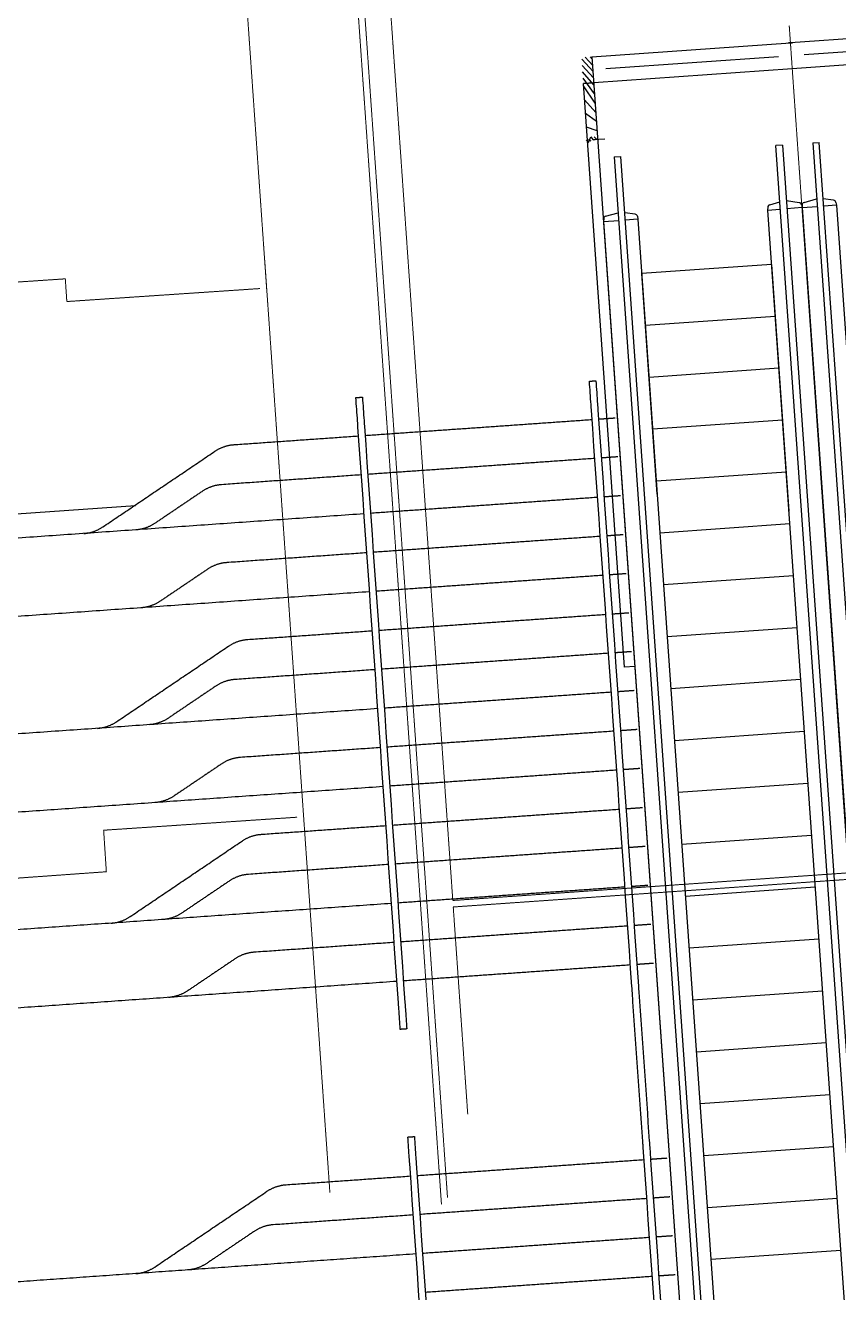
# Model space of a CAD drawing. Header units: millimetres. Extents: x 306 to 836129804, y -168137 to 818603917.
# Drawn here: x 834545356 to 834551610, y 818140931 to 818150676 of the extents above; entities that cross this region are included whole.
import ezdxf

# ---------------------------------------------------------------- set-up
doc = ezdxf.new("R2010")
doc.units = ezdxf.units.MM
doc.header["$LTSCALE"] = 3
doc.linetypes.add('ACAD_ISO03W100', pattern=[30, 12, -18])
doc.linetypes.add('DASHED2', pattern=[0.375, 0.25, -0.125])
doc.layers.add('3A35X-MAGP-P-LD-00-0$0$A-GLASS', color=251, linetype='Continuous')
doc.layers.add('3A35X-MAGP-P-LD-00-0$0$LWK-GA_HANDRAIL', color=251, linetype='Continuous')
for name, color, linetype, lineweight in [('A-FLOR', 251, 'Continuous', 13), ('A-FLOR-HRAL', 251, 'Continuous', 13), ('A-MASS', 251, 'Continuous', 13), ('ADS280__', 251, 'Continuous', 13), ('ADS280_BSteel', 251, 'Continuous', 13), ('Eva-New', 1, 'ACAD_ISO03W100', 18)]:
    doc.layers.add(name, color=color, linetype=linetype, lineweight=lineweight)

# ---------------------------------------------------------------- blocks, each defined once
blk = doc.blocks.new('A')
at = {"layer": 'A-FLOR', "linetype": 'DASHED2', "ltscale": 5}
for p, q in [((834551685.2751483, 818144159.2396728), (834551229.8367044, 818150674.4287941)), ((834548594.5646874, 818144635.1416856), (834548309.1589799, 818148719.821696))]:
    blk.add_line(p, q, dxfattribs=at)
at = {"layer": 'A-FLOR-HRAL', "linetype": 'DASHED2', "ltscale": 5}
for p, q in [((834546479.7565291, 818171305.171185), (834548555.5617746, 818141609.7887771)), ((834546529.6348132, 818171308.6578417), (834548601.953402, 818141663.1537179))]:
    blk.add_line(p, q, dxfattribs=at)
at = {"layer": 'ADS280__', "linetype": 'DASHED2', "ltscale": 5}
for p, q in [((834548309.1589799, 818148719.821696), (834546728.6331798, 818171329.7366915)), ((834548642.6999875, 818143946.551189), (834548594.5646874, 818144635.1416856)), ((834554726.5467825, 818144371.8370347), (834548642.6999875, 818143946.551189)), ((834548646.186684, 818143896.6729075), (834554731.3370055, 818144322.0498753)), ((834548757.4820348, 818142304.5581677), (834548646.186684, 818143896.6729075))]:
    blk.add_line(p, q, dxfattribs=at)
at = {"layer": 'ADS280_BSteel', "linetype": 'DASHED2', "ltscale": 5}
for p, q in [((834547058.1579086, 818150839.6764954), (834547211.1763258, 818148650.7002666)), ((834547697.5791248, 818141700.1461643), (834547196.4305639, 818148868.5016145))]:
    blk.add_line(p, q, dxfattribs=at)
for points in [[(834539695.6212394, 818148325.0654476), (834545662.8446859, 818148726.6210414), (834545674.5963875, 818148552.0160656), (834547160.9660238, 818148651.9498011)], [(834540013.0676622, 818143739.7638768), (834545978.4698321, 818144167.5249178), (834545957.5311235, 818144486.7339748), (834547445.1327364, 818144586.8562663)]]:
    blk.add_lwpolyline(points, dxfattribs=at)
blk = doc.blocks.new('escalator_new')
at = {"layer": '3A35X-MAGP-P-LD-00-0$0$A-GLASS', "ltscale": 0.5}
h = blk.add_hatch(dxfattribs=at)
h.set_pattern_fill('ANSI31', color=256, scale=500, angle=-90.00000000000001)
h.set_pattern_definition([(315, (102989.4328432104, 47003.94558708592), (44.19417382415923, 44.19417382415921), [])])
h.paths.add_polyline_path([(106819.9912358712, 41503.54516736494), (106819.9912358712, 41703.54516736494), (106899.9912353814, 41703.54516736494), (106899.9912358712, 41503.54516736494)])
h.paths.add_polyline_path([(106838.9311340409, 41068.65066975311), (106819.9912369364, 41068.65066975311), (106819.9912358712, 41503.54516736494), (106899.9912358712, 41503.54516736494), (106899.9912369364, 41068.65066975311), (106890.1955532138, 41068.65066975311), (106874.9602861569, 41090.67523148034), (106855.4785824307, 41048.30523134659)])
for p, q in [((106899.9912353814, 41703.54517485946), (106899.9912009293, 27636.82534779313)), ((106899.9912353814, 41703.54517485946), (108429.9912353814, 41703.54516736494)), ((108444.9912345242, 41703.54517114894), (108414.9912345242, 41703.54517114894)), ((108414.9912362386, 41703.54517122242), (108444.9912362386, 41703.54517107547)), ((109959.9912353814, 41703.54516736494), (108429.9912353814, 41703.54516736494)), ((108329.9912353814, 41603.54516736494), (106999.9912353814, 41603.54516736494)), ((109859.9912353814, 41603.54516736494), (108529.9912353814, 41603.54516736494)), ((106819.9912451782, 37003.54516736494), (106819.9912341568, 41503.54516736494)), ((106899.9912353814, 41503.54516736494), (106819.9912341568, 41503.54516736494)), ((106819.9912358712, 41503.54516736494), (106899.9912353814, 41503.54516736494)), ((108429.9912353814, 41503.54516736494), (106899.9912353814, 41503.54516736494)), ((109959.9912353814, 41503.54516736494), (108429.9912353814, 41503.54516736494)), ((106810.9595809388, 41068.65066975311), (106827.5070293287, 41048.30523134658)), ((106827.5070293287, 41048.30523134658), (106846.9887330548, 41090.67523148034)), ((106846.9887330548, 41090.67523148034), (106862.2240001117, 41068.65066975311)), ((106862.2240001117, 41068.65066975311), (106954.5060091977, 41068.65066975311)), ((107016.4912315607, 40923.54517428881), (107016.4911727472, 28916.82534722247)), ((107016.4912315607, 40923.54517428881), (107067.4912315607, 40923.54517403899)), ((107067.4911727472, 28916.82534697265), (107067.4912315607, 40923.54517403899)), ((108262.4912353814, 28916.82534404586), (108262.4912353814, 40923.54517111221)), ((108313.4912353814, 40923.54517111221), (108262.4912353814, 40923.54517111221)), ((108313.4912353814, 40923.54517111221), (108313.4912353814, 28916.82534404587)), ((108546.4912315607, 40923.54517054155), (108546.4911727472, 28916.82534347521)), ((108546.4912315607, 40923.54517054155), (108597.4912315607, 40923.54517029173)), ((108597.4911727472, 28916.82534322539), (108597.4912315607, 40923.54517029173)), ((106902.5406293596, 40455.59159399066), (106899.9912291605, 40433.54517485946)), ((106902.5406285024, 40455.59159399066), (106899.9912283032, 40433.54517485946)), ((106918.3443234541, 40472.87690847318), (107016.4912418662, 40493.24485926819)), ((107146.6381352522, 40472.87690735491), (107067.4912195974, 40489.30188115025)), ((107162.4418291773, 40455.59159271756), (107164.9912291605, 40433.5451735614)), ((108167.5406354726, 40455.59159025588), (108164.9912353814, 40433.54517111221)), ((108183.3443294824, 40472.87690481582), (108262.4912452176, 40489.30187822346)), ((108411.6381412805, 40472.87690481582), (108313.4912229682, 40493.24485609159)), ((108427.4418352902, 40455.59159025588), (108429.9912353814, 40433.54517111221)), ((108432.5406293596, 40455.5915902434), (108429.9912291605, 40433.54517111221)), ((108448.3443234541, 40472.87690472592), (108546.4912418661, 40493.24485552093)), ((108676.6381352522, 40472.87690360765), (108597.4912195974, 40489.30187740299)), ((108692.4418291773, 40455.5915889703), (108694.9912291605, 40433.54516981414)), ((106899.9912291605, 40433.54517485946), (106899.9911751474, 29406.82534779313)), ((106899.9912291605, 40433.54517485946), (107016.4912291605, 40433.54517428881)), ((107164.9912291605, 40433.5451735614), (107067.4912291605, 40433.54517403899)), ((107164.9912291605, 40433.5451735614), (107164.9911751474, 29406.82534649506)), ((108164.9912353814, 40433.54517111221), (108164.9912353814, 29406.82534404586)), ((108164.9912353814, 40433.54517111221), (108262.4912353814, 40433.54517111221)), ((108429.9912353814, 40433.54517111221), (108313.4912353814, 40433.54517111221)), ((108429.9912291605, 40433.54517111221), (108429.9911751474, 29406.82534404587)), ((108429.9912291605, 40433.54517111221), (108546.4912291605, 40433.54517054155)), ((108429.9912353814, 40433.54517111221), (108429.9912353814, 29406.82534404586)), ((108694.9912291605, 40433.54516981414), (108597.4912291605, 40433.54517029173)), ((108694.9912291605, 40433.54516981414), (108694.9911751474, 29406.82534274779)), ((107164.9912353814, 38313.54516736494), (107164.9912353814, 40013.54516736494)), ((108164.9912353814, 40013.54516736494), (107164.9912353814, 40013.54516736494)), ((108164.9912353814, 40013.54516736494), (108164.9912353814, 38113.54516736494)), ((108164.9912353814, 39613.54516736494), (107164.9912353814, 39613.54516736494)), ((108164.9912353814, 39213.54516736494), (107164.9912353814, 39213.54516736494)), ((108164.9912353814, 38813.54516736494), (107164.9912353814, 38813.54516736494)), ((108164.9912353814, 38413.54516736494), (107164.9912353814, 38413.54516736494)), ((108164.9912353814, 38013.54516736494), (107164.9912353814, 38013.54516736494)), ((108164.9912173064, 37613.54516736494), (107164.9912173064, 37613.54516736494)), ((108164.991215347, 37213.54516736494), (107164.991215347, 37213.54516736494)), ((106899.9912238702, 37003.54516736494), (106819.9912451782, 37003.54516736494)), ((108164.991215347, 36813.54516736494), (107164.991215347, 36813.54516736494)), ((108164.991215347, 36413.54516736494), (107164.991215347, 36413.54516736494)), ((108164.991215347, 36013.54516736494), (107164.991215347, 36013.54516736494)), ((108164.991215347, 35613.54516736494), (107164.991215347, 35613.54516736494)), ((108164.991197272, 35213.54516736494), (107164.991197272, 35213.54516736494)), ((108164.9912353814, 34813.54516736494), (107164.9912353814, 34813.54516736494)), ((108164.9912353814, 34413.54516736494), (107164.9912353814, 34413.54516736494)), ((108164.9912353814, 34013.54516736494), (107164.9912353814, 34013.54516736494)), ((108164.9912353814, 33613.54516736494), (107164.9912353814, 33613.54516736494)), ((108164.9912353814, 33213.54516736494), (107164.9912353814, 33213.54516736494)), ((108164.9912173064, 32813.54516736494), (107164.9912173064, 32813.54516736494)), ((108164.9912490969, 32413.54516736494), (107164.9912490969, 32413.54516736494))]:
    blk.add_line(p, q, dxfattribs=at)
for centre, radius, start, end in [((106922.4082347961, 40453.29424968558), 19.99989700317383, 101.7239461188157, 173.404022061698), ((106922.4082339389, 40453.29424968557), 19.99989700317383, 101.7239461188157, 173.404022061698), ((107142.5742237183, 40453.29424860712), 19.9999885559082, 6.595967359151398, 78.27604330180125), ((108187.4082409204, 40453.29424604812), 19.9999885559082, 101.723956417194, 173.4040323603609), ((108407.5742298425, 40453.29424604812), 19.99989700317383, 6.595977657826809, 78.27605360103172), ((108452.4082347961, 40453.29424593831), 19.99989700317383, 101.7239461188157, 173.404022061698), ((108672.5742237183, 40453.29424485986), 19.9999885559082, 6.595967359151398, 78.27604330180125)]:
    blk.add_arc(centre, radius, start, end, dxfattribs=at)
blk = doc.blocks.new('QA')
at = {"layer": '3A35X-MAGP-P-LD-00-0$0$A-GLASS', "ltscale": 0.5}
blk.add_line((7909.334854006767, -2895.686074376106, -1.388509441035968e-06), (5894.16520345211, -2896.386708378792, -1.667487732268103e-06), dxfattribs=at)
for points, knots in [([(9658.375344514847, -2185.108752369881), (9658.375344395638, -2185.108752369881), (9683.375344514847, -2185.108752369881), (9708.375344514847, -2185.108752131462), (9708.375344514847, -2185.108752250671)], [-117.8097245096172, -117.8097245096172, -117.8097245096172, -78.53981633974483, -78.53981633974483, -39.26990816987242, -39.26990816987242, -39.26990816987242]), ([(11458.37534451485, -2185.108752369881), (11458.37534451485, -2185.108752250671), (11483.37534475327, -2185.108752369881), (11508.37534463406, -2185.108752250671), (11508.37534451485, -2185.108752250671)], [-117.8097245096172, -117.8097245096172, -117.8097245096172, -78.53981633974483, -78.53981633974483, -39.26990816987242, -39.26990816987242, -39.26990816987242]), ([(9708.375344514847, -7055.108751893044), (9708.375344276428, -7055.108751893044), (9683.375344514847, -7055.108751773834), (9658.375344514847, -7055.108751773834), (9658.375344514847, -7055.108751773834)], [39.26990816987242, 39.26990816987242, 39.26990816987242, 78.53981633974483, 78.53981633974483, 117.8097245096172, 117.8097245096172, 117.8097245096172]), ([(9658.375344514847, -7884.763255000114), (9658.375344276428, -7884.763254761697), (9683.375344514847, -7884.763254880905), (9708.375344276428, -7884.763255119324), (9708.375344276428, -7884.763255119324)], [-157.0796326794897, -157.0796326794897, -157.0796326794897, -117.8097245096172, -117.8097245096172, -78.53981633974483, -78.53981633974483, -78.53981633974483])]:
    blk.add_rational_spline(points, [1, 0.7071067811865476, 1, 0.7071067811865476, 1], degree=2, knots=knots, dxfattribs=at)
for points, degree in [([(9658.375344514847, -2365.882331609726), (9658.375344514847, -2305.624471902847), (9658.375344514847, -2245.366612315178), (9658.375344514847, -2185.108752369881)], 3), ([(9708.375344514847, -2185.108752250671), (9708.375344276428, -2245.366612195969), (9708.375344276428, -2305.624472022057), (9708.375344514847, -2365.882331609726)], 3), ([(11458.37534451485, -2365.882331609726), (11458.37534427643, -2305.624471902847), (11458.37534427643, -2245.366612315178), (11458.37534451485, -2185.108752369881)], 3), ([(11508.37534451485, -2185.108752250671), (11508.37534451485, -2245.366612076759), (11508.37534439564, -2305.624472141266), (11508.37534451485, -2365.882331609726)], 3), ([(9658.375344514847, -6851.267236709595), (9658.375344514847, -5371.423680305481), (9658.375344276428, -3891.580124020576), (9658.375344514847, -2411.736567854881)], 3), ([(9708.375344276428, -2411.7365680933), (9708.375344514847, -3891.580124139786), (9708.375344514847, -5371.423680186272), (9708.375344276428, -6851.267236232758)], 3), ([(11458.37534427643, -6851.267236471176), (11458.37534427643, -5371.423680305481), (11458.37534451485, -3891.580124020576), (11458.37534451485, -2411.736567854881)], 3), ([(11508.37534427643, -2411.7365680933), (11508.37534427643, -3891.580124139786), (11508.37534427643, -5371.423680305481), (11508.37534451485, -6851.267236471176)], 3), ([(7647.136659502983, -3040.77041053772), (8097.735077738762, -2780.617292523384), (8548.333495736122, -2520.46417427063)], 2), ([(8698.333495855331, -2480.271795392036), (9178.35442018509, -2480.271795868874), (9658.375344514847, -2480.271795630455)], 2), ([(9708.37540256977, -2480.271795511246), (10583.3753734827, -2480.271795630455), (11458.37534463406, -2480.271795630455)], 2), ([(11508.3755466938, -2480.271795749664), (11572.17544567585, -2480.271795630455), (11635.97534453869, -2480.271795630455)], 2), ([(8430.619835615158, -2820.809671163559), (8240.128247857094, -2930.79004073143), (8049.636659502983, -3040.770410299301)], 2), ([(9658.375586867332, -2780.617292523384), (9119.49771142006, -2780.617292523384), (8580.619835615158, -2780.617292404175)], 2), ([(11458.37573099136, -2780.617292404175), (10583.37556755543, -2780.617292284966), (9708.375404000282, -2780.617292284966)], 2), ([(11635.97586643696, -2780.617292523384), (11572.17570722103, -2780.617292523384), (11508.3755480051, -2780.617292642593)], 2), ([(9658.375588297844, -3080.962789416313), (7783.484088540077, -3080.962789416313), (5908.59258878231, -3080.962789416313)], 2), ([(11458.37534427643, -3080.962789416313), (10583.37537491322, -3080.962789416313), (9708.375405311584, -3080.962789416313)], 2), ([(11635.9753446579, -3080.962789416313), (11572.17553210258, -3080.962789416313), (11508.37571954727, -3080.962789416313)], 2), ([(9658.375589609146, -3381.308286309242), (9118.197712421417, -3381.308286070824), (8578.019835352898, -3381.308286190033)], 2), ([(11458.37586593628, -3381.308286309242), (10583.37563621998, -3381.308286309242), (9708.375406384468, -3381.308286070824)], 2), ([(11635.87534463406, -3381.308286309242), (11572.12551367283, -3381.308286309242), (11508.37568283081, -3381.308286309242)], 2), ([(8428.019835114479, -3421.500664949417), (8237.528247237206, -3531.481034517288), (8047.036659240723, -3641.461404085159)], 2), ([(9658.375344276428, -3681.653783202171), (7809.60268676281, -3681.653783202171), (5960.830028772354, -3681.653783202171)], 2), ([(11458.37534451485, -3681.65378344059), (10583.37560486794, -3681.653782963753), (9708.375865101814, -3681.653783202171)], 2), ([(11635.87534463406, -3681.653783321381), (11572.12544822693, -3681.653783202171), (11508.37555170059, -3681.653783202171)], 2), ([(8698.23349571228, -3981.9992800951), (9178.304491877556, -3981.999279975891), (9658.37548840046, -3981.99928021431)], 2), ([(9708.375866413116, -3981.999279975891), (10583.37560558319, -3981.999279856682), (11458.37534427643, -3981.9992800951)], 2), ([(11508.37555301189, -3981.9992800951), (11572.12544870377, -3981.9992800951), (11635.87534439564, -3981.9992800951)], 2), ([(7647.036659240723, -4542.497894883156), (8097.635077595711, -4282.344776988029), (8548.23349571228, -4022.191658973694)], 2), ([(9658.375593066216, -4282.344776988029), (9118.197714328766, -4282.34477686882), (8578.019835352898, -4282.34477686882)], 2), ([(11458.37534451485, -4282.34477686882), (10583.37537741661, -4282.344776988029), (9708.375410318375, -4282.344776749611)], 2), ([(11635.87534463406, -4282.344776988029), (11572.12551558018, -4282.344776988029), (11508.37568628788, -4282.344776988029)], 2), ([(8428.019835114479, -4322.537155747414), (8237.528247237206, -4432.517525196075), (8047.036659240723, -4542.497894763947)], 2), ([(9658.375490784645, -4582.690273761749), (7848.780839681625, -4582.690274000168), (6039.186188101768, -4582.690273880959)], 2), ([(11458.37573850155, -4582.690273880959), (10583.3755415678, -4582.690273761749), (9708.375344514847, -4582.69027364254)], 2), ([(11635.87534463406, -4582.690274000168), (11572.12545001507, -4582.690273880959), (11508.37555515766, -4582.690273880959)], 2), ([(8428.019835352898, -4923.228149414062), (8237.528247356415, -5033.208519101143), (8047.036659479141, -5143.188888788223)], 2), ([(9658.375344514847, -4883.035770773888), (9118.197589755058, -4883.035770773888), (8578.019835352898, -4883.035770654678)], 2), ([(11458.37573981285, -4883.035770654678), (10583.37580502033, -4883.035770773888), (9708.375870108604, -4883.035770654678)], 2), ([(11635.87534439564, -4883.035770773888), (11572.12545061111, -4883.035770773888), (11508.37555670738, -4883.03577041626)], 2), ([(9658.375344276428, -5183.381267786026), (7874.899486303329, -5183.381267547607), (6091.423628091812, -5183.381267547607)], 2), ([(11458.37534427643, -5183.381267547607), (10583.37560796738, -5183.381267547607), (9708.375871777534, -5183.381267666817)], 2), ([(11635.87534439564, -5183.381267666817), (11572.12545132637, -5183.381267309189), (11508.37555778027, -5183.381267547607)], 2), ([(7647.036659240723, -6044.225379347801), (8097.635077595711, -5784.072261333466), (8548.233495593071, -5523.91914331913)], 2), ([(8698.23349583149, -5483.726764440536), (9178.304495215416, -5483.726764440536), (9658.375494718552, -5483.726764440536)], 2), ([(9708.375872850418, -5483.726764440536), (10583.37560868263, -5483.726764321327), (11458.37534451485, -5483.726764321327)], 2), ([(11508.37555921078, -5483.726764321327), (11572.125451684, -5483.726764202118), (11635.87534451485, -5483.726764321327)], 2), ([(8428.019835352898, -5824.26463997364), (8237.528247356415, -5934.245009541512), (8047.036659479141, -6044.225379228592)], 2), ([(9658.375495910645, -5784.072261452675), (9118.197665810585, -5784.072261333466), (8578.019835352898, -5784.072261333466)], 2), ([(11458.37574350834, -5784.072261333466), (10583.37554383278, -5784.072261333466), (9708.375344514847, -5784.072261333466)], 2), ([(11635.87534463406, -5784.072261095047), (11572.12534451485, -5784.072261333466), (11508.37534439564, -5784.072261333466)], 2), ([(9658.375497221947, -6084.417758226395), (7914.077642321587, -6084.417758345604), (6169.779787659645, -6084.417758226395)], 2), ([(11458.37574458122, -6084.417758226395), (10583.37554454803, -6084.417758226395), (9708.375344276428, -6084.417757987976)], 2), ([(11635.87534439564, -6084.417758226395), (11572.12545311451, -6084.417757987976), (11508.37556171417, -6084.417758226395)], 2), ([(8428.019835114479, -6424.955633997917), (8237.528247237206, -6534.936003565788), (8047.036659479141, -6644.916373133659)], 2), ([(9658.375601887703, -6384.763255119324), (9118.197718501091, -6384.763255119324), (8578.019835472107, -6384.763255000114)], 2), ([(11458.37574589252, -6384.763255119324), (10583.3755825758, -6384.763255119324), (9708.375418782234, -6384.763255119324)], 2), ([(11635.87534451485, -6384.763254880905), (11572.12545359135, -6384.763254880905), (11508.37556290627, -6384.763254880905)], 2), ([(9658.375344514847, -6685.108751893044), (7940.19628572464, -6685.108752012253), (6222.01722741127, -6685.108752012253)], 2), ([(11458.37534451485, -6685.108751893044), (10583.3753824234, -6685.108752012253), (9708.375420093536, -6685.108751893044)], 2), ([(11635.87534463406, -6685.108751773834), (11572.12534451485, -6685.108752012253), (11508.37534439564, -6685.108752012253)], 2), ([(9658.375344514847, -7055.108751773834), (9658.375344514847, -7002.446325182915), (9658.375344514847, -6949.783899068832), (9658.375344514847, -6897.121472477913)], 3), ([(9708.375344514847, -6897.121472716331), (9708.375344514847, -6949.783899307251), (9708.375344514847, -7002.446325302124), (9708.375344514847, -7055.108751893044)], 3), ([(11458.37534427643, -8046.742144823074), (11458.37534451485, -7663.534056067467), (11458.37534463406, -7280.326575160027), (11458.37534451485, -6897.121472477913)], 3), ([(11508.37534451485, -6897.121472716331), (11508.37534427643, -7280.326575160027), (11508.37534451485, -7663.534056067467), (11508.37534427643, -8046.742144942284)], 3), ([(9658.375344514847, -8046.742144703865), (9658.375344514847, -7992.749181628227), (9658.375344514847, -7938.75621843338), (9658.375344514847, -7884.763255000114)], 3), ([(9708.375344276428, -7884.763255119324), (9708.375344395638, -7938.756218552589), (9708.375344514847, -7992.749181628227), (9708.375344276428, -8046.742144942284)], 3), ([(8698.233495593071, -8185.108752012253), (9178.30447936058, -8185.108752131462), (9658.375462770462, -8185.108751773834)], 2), ([(9658.375344395638, -12557.20651364326), (9658.375344514847, -11068.93912315369), (9658.375344514847, -9580.671733021736), (9658.375344514847, -8092.404342770576)], 3), ([(9708.375344514847, -8092.404342889786), (9708.375344395638, -9580.671733140945), (9708.375344395638, -11068.9391232729), (9708.375344514847, -12557.20651340485)], 3), ([(9708.375840902328, -8185.108752012253), (10583.37572383881, -8185.108751893044), (11458.37560653687, -8185.108751893044)], 2), ([(11458.37534427643, -12557.20651352406), (11458.37534427643, -11068.93912315369), (11458.37534451485, -9580.671733021736), (11458.37534451485, -8092.404342889786)], 3), ([(11508.37534451485, -8092.404342889786), (11508.37534427643, -9580.671733140945), (11508.37534427643, -11068.9391232729), (11508.37534427643, -12557.20651340485)], 3), ([(11508.37542390823, -8185.108752131462), (11572.12538409233, -8185.108752012253), (11635.87534451485, -8185.108752012253)], 2), ([(7647.036659479141, -8745.607366919518), (8097.635077595711, -8485.454249024391), (8548.233495593071, -8225.301130771637)], 2), ([(8428.019835352898, -8525.646627783775), (8237.528247356415, -8635.626997351646), (8047.036659479141, -8745.607366919518)], 2), ([(9658.375344514847, -8485.454248905182), (9118.197589993477, -8485.454248666763), (8578.019835352898, -8485.454248905182)], 2), ([(11458.37534451485, -8485.454248905182), (10583.37539792061, -8485.454248666763), (9708.375451087952, -8485.454248905182)], 2), ([(11635.87534463406, -8485.454248905182), (11572.12545084953, -8485.454248905182), (11508.37555706501, -8485.454248785973)], 2), ([(9658.375465393066, -8785.799745559692), (8031.536752939224, -8785.799745678902), (6404.698040604591, -8785.799745798111)], 2), ([(11458.37560915947, -8785.799745798111), (10583.37547659874, -8785.79974591732), (9708.375344276428, -8785.799745798111)], 2), ([(11635.87534439564, -8785.799745559692), (11572.12538516521, -8785.799745678902), (11508.37542593479, -8785.799745798111)], 2), ([(11458.37574279308, -9086.14524281025), (10583.37559831142, -9086.14524269104), (9708.375453710556, -9086.14524269104)], 2), ([(11635.87534451485, -9086.14524257183), (11572.12534439564, -9086.14524269104), (11508.37534427643, -9086.14524269104)], 2)]:
    blk.add_open_spline(points, degree=degree, dxfattribs=at)
for points, knots in [([(9658.375344514847, -2411.736567854881), (9658.375344395638, -2408.221399307251), (9658.375344276428, -2404.598519921303), (9658.375344514847, -2400.893384218216), (9658.375344276428, -2397.161788105965), (9658.375344514847, -2393.346756577492), (9658.375344276428, -2389.475484132767), (9658.375344514847, -2385.604211568832), (9658.375344514847, -2381.676697850227), (9658.375344514847, -2377.720977306366), (9658.375344276428, -2373.793306589127), (9658.375344514847, -2369.837827086449), (9658.375344514847, -2365.882331609726)], [0, 0, 0, 0, 11.87348216306699, 11.87348216306699, 11.87348216306699, 23.83179573626441, 23.83179573626441, 23.83179573626441, 35.79013299358157, 35.79013299358157, 35.79013299358157, 47.66357382722943, 47.66357382722943, 47.66357382722943, 47.66357382722943]), ([(9708.375344514847, -2365.882331609726), (9708.375344514847, -2369.837827205658), (9708.375344514847, -2373.793306589127), (9708.375344514847, -2377.720977306366), (9708.375344395638, -2381.676698088646), (9708.375344634056, -2385.604211568832), (9708.375344395638, -2389.475484132767), (9708.375344395638, -2393.346756577492), (9708.375344276428, -2397.161788105965), (9708.375344276428, -2400.893384337425), (9708.375344514847, -2404.598519921303), (9708.375344276428, -2408.221399188042), (9708.375344276428, -2411.7365680933)], [0, 0, 0, 0, 11.87344083370253, 11.87344083370253, 11.87344083370253, 23.8317780912686, 23.8317780912686, 23.8317780912686, 35.79009166424407, 35.79009166424407, 35.79009166424407, 47.66357382730587, 47.66357382730587, 47.66357382730587, 47.66357382730587]), ([(11458.37534451485, -2411.736567854881), (11458.37534427643, -2408.221399307251), (11458.37534451485, -2404.598519921303), (11458.37534439564, -2400.893384218216), (11458.37534439564, -2397.161788105965), (11458.37534427643, -2393.346756339073), (11458.37534439564, -2389.475484132767), (11458.37534463406, -2385.604211568832), (11458.37534475327, -2381.676697969437), (11458.37534427643, -2377.720977306366), (11458.37534451485, -2373.793306589127), (11458.37534451485, -2369.837827444077), (11458.37534451485, -2365.882331609726)], [0, 0, 0, 0, 11.87348216292449, 11.87348216292449, 11.87348216292449, 23.83179573618123, 23.83179573618123, 23.83179573618123, 35.79013299365983, 35.79013299365983, 35.79013299365983, 47.66357382741759, 47.66357382741759, 47.66357382741759, 47.66357382741759]), ([(11508.37534451485, -2365.882331609726), (11508.37534439564, -2369.837827205658), (11508.37534439564, -2373.793306589127), (11508.37534439564, -2377.720977425575), (11508.37534427643, -2381.676698088646), (11508.37534451485, -2385.604211568832), (11508.37534451485, -2389.475484132767), (11508.37534427643, -2393.346756577492), (11508.37534451485, -2397.161788225174), (11508.37534439564, -2400.893384337425), (11508.37534451485, -2404.598519921303), (11508.37534439564, -2408.22139942646), (11508.37534427643, -2411.7365680933)], [0, 0, 0, 0, 11.87344083368709, 11.87344083368709, 11.87344083368709, 23.83177809099121, 23.83177809099121, 23.83177809099121, 35.79009166388805, 35.79009166388805, 35.79009166388805, 47.66357382712024, 47.66357382712024, 47.66357382712024, 47.66357382712024]), ([(9658.375344514847, -6897.121472477913), (9658.375344276428, -6893.165905475616), (9658.375344276428, -6889.210443615913), (9658.375344634056, -6885.282786607742), (9658.375344276428, -6881.327079534531), (9658.375344514847, -6877.399575591087), (9658.375344514847, -6873.528303384781), (9658.375344514847, -6869.657030701637), (9658.375344514847, -6865.84198987484), (9658.375344276428, -6862.110381126404), (9658.375344514847, -6858.405233740807), (9658.375344514847, -6854.782339692116), (9658.375344514847, -6851.267236709595)], [0, 0, 0, 0, 11.87348167171385, 11.87348167171385, 11.87348167171385, 23.831795524919, 23.831795524919, 23.831795524919, 35.79013299420846, 35.79013299420846, 35.79013299420846, 47.66357382793855, 47.66357382793855, 47.66357382793855, 47.66357382793855]), ([(9708.375344276428, -6851.267236232758), (9708.375344276428, -6854.782339692116), (9708.375344514847, -6858.405233502388), (9708.375344395638, -6862.110381245613), (9708.375344395638, -6865.841989994049), (9708.375344276428, -6869.657030820847), (9708.375344514847, -6873.528303265572), (9708.375344514847, -6877.399575710297), (9708.375344276428, -6881.327079534531), (9708.375344276428, -6885.282786607742), (9708.375344276428, -6889.210443735123), (9708.375344395638, -6893.165905475616), (9708.375344514847, -6897.121472716331)], [0, 0, 0, 0, 11.87344083339816, 11.87344083339816, 11.87344083339816, 23.83177830268328, 23.83177830268328, 23.83177830268328, 35.79009215597529, 35.79009215597529, 35.79009215597529, 47.6635738278848, 47.6635738278848, 47.6635738278848, 47.6635738278848]), ([(11458.37534451485, -6897.121472477913), (11458.37534439564, -6893.165905475616), (11458.37534427643, -6889.210443615913), (11458.37534427643, -6885.282786607742), (11458.37534439564, -6881.327079534531), (11458.37534427643, -6877.399575710297), (11458.37534451485, -6873.528303384781), (11458.37534427643, -6869.657030701637), (11458.37534451485, -6865.84198987484), (11458.37534451485, -6862.110381364822), (11458.37534451485, -6858.405233740807), (11458.37534427643, -6854.782339692116), (11458.37534427643, -6851.267236471176)], [0, 0, 0, 0, 11.87348167190188, 11.87348167190188, 11.87348167190188, 23.83179552510124, 23.83179552510124, 23.83179552510124, 35.79013299440599, 35.79013299440599, 35.79013299440599, 47.66357382796452, 47.66357382796452, 47.66357382796452, 47.66357382796452]), ([(11508.37534451485, -6851.267236471176), (11508.37534451485, -6854.782339692116), (11508.37534463406, -6858.405233502388), (11508.37534451485, -6862.110381245613), (11508.37534427643, -6865.841989994049), (11508.37534451485, -6869.657030820847), (11508.37534439564, -6873.52830350399), (11508.37534451485, -6877.399575710297), (11508.37534451485, -6881.327079534531), (11508.37534427643, -6885.282786607742), (11508.37534451485, -6889.210443496704), (11508.37534451485, -6893.165905475616), (11508.37534451485, -6897.121472716331)], [0, 0, 0, 0, 11.8734408335816, 11.8734408335816, 11.8734408335816, 23.83177830283542, 23.83177830283542, 23.83177830283542, 35.79009215613812, 35.79009215613812, 35.79009215613812, 47.66357382786165, 47.66357382786165, 47.66357382786165, 47.66357382786165]), ([(9658.375344514847, -8092.404342770576), (9658.375344276428, -8088.901098847389), (9658.375344514847, -8085.291594862938), (9658.375344395638, -8081.600918531418), (9658.375344276428, -8077.884125113487), (9658.375344514847, -8074.085005879402), (9658.375344514847, -8070.230381250381), (9658.375344514847, -8066.375756382942), (9658.375344514847, -8062.46562564373), (9658.375344276428, -8058.527724385262), (9658.375344276428, -8054.617493629456), (9658.375344514847, -8050.679880857468), (9658.375344514847, -8046.742144703865)], [0, 0, 0, 0, 11.81993191548107, 11.81993191548107, 11.81993191548107, 23.72357972398962, 23.72357972398962, 23.72357972398962, 35.62731042904417, 35.62731042904417, 35.62731042904417, 47.44721709954722, 47.44721709954722, 47.44721709954722, 47.44721709954722]), ([(9708.375344276428, -8046.742144942284), (9708.375344395638, -8050.679880976677), (9708.375344514847, -8054.617493629456), (9708.375344276428, -8058.527724146843), (9708.375344276428, -8062.465625762939), (9708.375344514847, -8066.375756263733), (9708.375344276428, -8070.230381131172), (9708.375344514847, -8074.085005760193), (9708.375344514847, -8077.884124875069), (9708.375344395638, -8081.600918412209), (9708.375344276428, -8085.291594743729), (9708.375344514847, -8088.901098608971), (9708.375344514847, -8092.404342889786)], [0, 0, 0, 0, 11.81990667028722, 11.81990667028722, 11.81990667028722, 23.72363737582581, 23.72363737582581, 23.72363737582581, 35.62728518379709, 35.62728518379709, 35.62728518379709, 47.44721709911555, 47.44721709911555, 47.44721709911555, 47.44721709911555]), ([(11458.37534451485, -8092.404342889786), (11458.37534451485, -8088.901098847389), (11458.37534451485, -8085.291594862938), (11458.37534439564, -8081.600918531418), (11458.37534451485, -8077.884124875069), (11458.37534451485, -8074.085005640984), (11458.37534427643, -8070.230381011963), (11458.37534451485, -8066.375756144524), (11458.37534427643, -8062.465625762939), (11458.37534427643, -8058.527724385262), (11458.37534451485, -8054.617493629456), (11458.37534451485, -8050.679880857468), (11458.37534427643, -8046.742144823074)], [0, 0, 0, 0, 11.81993191553873, 11.81993191553873, 11.81993191553873, 23.72357972393049, 23.72357972393049, 23.72357972393049, 35.62731042903494, 35.62731042903494, 35.62731042903494, 47.44721709957822, 47.44721709957822, 47.44721709957822, 47.44721709957822]), ([(11508.37534427643, -8046.742144942284), (11508.37534451485, -8050.679880976677), (11508.37534439564, -8054.617493391037), (11508.37534451485, -8058.527724146843), (11508.37534451485, -8062.465625762939), (11508.37534463406, -8066.375756263733), (11508.37534451485, -8070.230381131172), (11508.37534451485, -8074.085005879402), (11508.37534427643, -8077.884124875069), (11508.37534451485, -8081.600918650627), (11508.37534439564, -8085.291594743729), (11508.37534439564, -8088.90109872818), (11508.37534451485, -8092.404342889786)], [0, 0, 0, 0, 11.8199066703141, 11.8199066703141, 11.8199066703141, 23.72363737573712, 23.72363737573712, 23.72363737573712, 35.62728518376054, 35.62728518376054, 35.62728518376054, 47.44721709908796, 47.44721709908796, 47.44721709908796, 47.44721709908796])]:
    blk.add_open_spline(points, degree=3, knots=knots, dxfattribs=at)
for points, weights in [([(8548.333495736122, -2520.46417427063), (8617.948737978935, -2480.271795630455), (8698.333495855331, -2480.271795392036)], [0.9999999999999999, 0.9659258262853384, 0.9999999999999999]), ([(8580.619835615158, -2780.617292404175), (8500.23507797718, -2780.617292523384), (8430.619835615158, -2820.809671163559)], [1, 0.965925826288958, 1]), ([(7497.136659622192, -3080.962789416313), (7577.521417140961, -3080.962789416313), (7647.136659502983, -3040.77041053772)], [0.9999999999999999, 0.9659258262819549, 0.9999999999999999]), ([(8049.636659502983, -3040.770410299301), (7980.021417498589, -3080.962789416313), (7899.636659741402, -3080.962789416313)], [1, 0.9659258262909824, 1]), ([(8578.019835352898, -3381.308286190033), (8497.63507759571, -3381.308286309242), (8428.019835114479, -3421.500664949417)], [1, 0.965925826288958, 1]), ([(8047.036659240723, -3641.461404085159), (7977.42141699791, -3681.653783202171), (7897.036659479141, -3681.653783202171)], [1, 0.9659258262909824, 1]), ([(8548.23349571228, -4022.191658973694), (8617.848737955093, -3981.999279856682), (8698.23349571228, -3981.9992800951)], [0.9999999999999999, 0.9659258262853384, 0.9999999999999999]), ([(8578.019835352898, -4282.34477686882), (8497.63507759571, -4282.344776988029), (8428.019835114479, -4322.537155747414)], [1, 0.965925826288958, 1]), ([(7497.036659479141, -4582.690274000168), (7577.42141699791, -4582.690273761749), (7647.036659240723, -4542.497894883156)], [0.9999999999999999, 0.9659258262819549, 0.9999999999999999]), ([(8047.036659240723, -4542.497894763947), (7977.42141699791, -4582.690273880959), (7897.036659479141, -4582.69027364254)], [1, 0.9659258262909824, 1]), ([(8578.019835352898, -4883.035770654678), (8497.63507759571, -4883.035770773888), (8428.019835352898, -4923.228149414062)], [1, 0.965925826288958, 1]), ([(8047.036659479141, -5143.188888788223), (7977.421417236328, -5183.381267428398), (7897.036659479141, -5183.381267547607)], [1, 0.9659258262909824, 1]), ([(8548.233495593071, -5523.91914331913), (8617.848737835884, -5483.726764202118), (8698.23349583149, -5483.726764440536)], [0.9999999999999999, 0.9659258262853384, 0.9999999999999999]), ([(8578.019835352898, -5784.072261333466), (8497.63507783413, -5784.072261452675), (8428.019835352898, -5824.26463997364)], [1, 0.965925826288958, 1]), ([(7497.036659479141, -6084.417758107185), (7577.421417236328, -6084.417758345604), (7647.036659240723, -6044.225379347801)], [0.9999999999999999, 0.9659258262819549, 0.9999999999999999]), ([(8047.036659479141, -6044.225379228592), (7977.421417236328, -6084.417758226395), (7897.036659479141, -6084.417758226395)], [1, 0.9659258262909824, 1]), ([(8578.019835472107, -6384.763255000114), (8497.635077476501, -6384.763255119324), (8428.019835114479, -6424.955633997917)], [1, 0.965925826288958, 1]), ([(8047.036659479141, -6644.916373133659), (7977.421417117119, -6685.108752012253), (7897.036659479141, -6685.108752012253)], [1, 0.9659258262909824, 1]), ([(8548.233495593071, -8225.301130771637), (8617.848738074303, -8185.108752012253), (8698.233495593071, -8185.108752012253)], [0.9999999999999999, 0.9659258262853384, 0.9999999999999999]), ([(8578.019835352898, -8485.454248905182), (8497.63507759571, -8485.454248666763), (8428.019835352898, -8525.646627783775)], [1, 0.965925826288958, 1]), ([(7497.036659479141, -8785.799745798111), (7577.421417236328, -8785.799745559692), (7647.036659479141, -8745.607366919518)], [0.9999999999999999, 0.9659258262819549, 0.9999999999999999]), ([(8047.036659479141, -8745.607366919518), (7977.42141699791, -8785.799745798111), (7897.036659479141, -8785.799745678902)], [1, 0.9659258262909824, 1])]:
    blk.add_rational_spline(points, weights, degree=2, dxfattribs=at)
at = {"layer": '3A35X-MAGP-P-LD-00-0$0$LWK-GA_HANDRAIL', "lineweight": 30, "ltscale": 0.5}
blk.add_rational_spline([(3260.576155900955, -260.4250419139862), (3888.936816096306, -260.4250417947769), (4517.297476291656, -260.4250417947769), (5663.312283039094, -260.4250419139862), (5762.59759581089, -1402.130942940712), (6196.876965880394, -6396.014784812927), (6631.15633559227, -11389.89862692356)], [1, 1, 1, 0.7371008340881321, 1, 1, 1], degree=2, knots=[8765.813405622794, 8765.813405622794, 8765.813405622794, 10022.53472598037, 10022.53472598037, 11877.60010583804, 11877.60010583804, 21903.06256882496, 21903.06256882496, 21903.06256882496], dxfattribs=at)
at = {"layer": '3A35X-MAGP-P-LD-00-0$0$A-GLASS', "ltscale": 0.5}
blk.add_blockref('escalator_new', (-95247.01588892937, -41401.84557044506), dxfattribs=at)
blk = doc.blocks.new('3A35X-MAGP-P-LD-00-0')
at = {"rotation": 4.018631480163328}
blk.add_blockref('QA', (834538109.879394, 818149316.2728351), dxfattribs=at)
at = {"layer": 'A-MASS', "lineweight": -3}
blk.add_blockref('A', (0, 0), dxfattribs=at)

msp = doc.modelspace()

# ---------------------------------------------------------------- hatches: boundary and pattern name
at = {"layer": 'Eva-New', "linetype": 'Continuous', "ltscale": 0.01}
h = msp.add_hatch(dxfattribs=at)
h.set_pattern_fill('ANSI31', color=8, scale=350, angle=4)
h.set_pattern_definition([(49, (0, 0), (-838.6710210225554, 729.0455959657013), [])])
edge = h.paths.add_edge_path()
edge.add_arc((834611513.5385946, 818068145.3264505), 14099.99999968531, 55.19002574308559, 154.5596091027724)
edge.add_line((834598780.7776825, 818074202.2893481), (834595240.3911003, 818066761.4558462))
edge.add_arc((834589822.417787, 818069339.3552195), 6000.000000233124, 273.9989064334658, 334.5546563119141, ccw=False)
edge.add_line((834590240.8423903, 818063353.9629304), (834585554.5350056, 818063026.3542768))
edge.add_arc((834584989.6617913, 818071106.6338656), 8099.999998867221, 264.220048196886, 273.9989064322582, ccw=False)
edge.add_line((834584173.925572, 818063047.8142), (834580415.7397891, 818063428.2282544))
edge.add_arc((834579106.5335116, 818050494.3201492), 12999.99999816069, 84.2200481985661, 93.99077919798958)
edge.add_line((834578201.7864021, 818063462.7985727), (834574221.9197499, 818063185.1428037))
edge.add_arc((834573731.4752913, 818070170.6889209), 7002.741628984699, 184.518270925359, 274.0160585979712, ccw=False)
edge.add_arc((834553791.0620614, 818068592.8452796), 13000.0000005708, 4.527501078735133, 25.16518805878682)
edge.add_line((834565557.174624, 818074120.828201), (834563375.7160238, 818078763.9842684))
edge.add_arc((834569692.9588658, 818081779.3520507), 6999.999999030279, 186.261998653722, 205.5162346975632, ccw=False)
edge.add_line((834562734.724241, 818081015.8267443), (834561851.4163579, 818093822.5155479))
edge.add_arc((834568795.7761757, 818094576.8707228), 6985.211880096444, 103.79340942041148, 186.1996435070692, ccw=False)
edge.add_line((834567130.3497419, 818101360.6410463), (834607738.9713905, 818104323.6446342))
edge.add_arc((834606780.3295362, 818117304.0183489), 13015.72495013958, 274.223807264846, 392.8596289379157)
edge.add_arc((834623587.3262396, 818128173.8785237), 6999.999999836902, 183.9989136523716, 212.9539425140163, ccw=False)
edge.add_line((834616604.3686309, 818127685.7156067), (834614554.4666462, 818157541.1841724))
edge.add_line((834614554.4666462, 818157541.1841724), (834608569.0701823, 818157122.7809477))
edge.add_line((834608569.0701823, 818157122.7809477), (834610618.9763948, 818127267.2902491))
edge.add_arc((834623587.3262378, 818128173.8785231), 12999.99999806346, 183.9989136508734, 212.8579348742854)
edge.add_arc((834606785.1724918, 818117301.6086594), 7012.974383020965, -85.87050168941721, 32.994913872568816, ccw=False)
edge.add_line((834607290.1835088, 818110306.8410742), (834542916.4285616, 818105772.5570611))
edge.add_line((834542916.4285616, 818105772.5570611), (834543332.168679, 818099784.931535))
edge.add_line((834543332.168679, 818099784.931535), (834548339.9487058, 818100139.6961751))
edge.add_arc((834548849.6206386, 818093135.5706489), 7022.644791367745, 1.917894415990986, 94.16192873604791, ccw=False)
edge.add_line((834555868.3314306, 818093370.5997602), (834556822.6031799, 818079614.5109141))
edge.add_arc((834565030.3921052, 818080333.9384184), 8239.258156901009, 185.0092761133849, 211.2767633085009)
edge.add_line((834557988.549832, 818076056.3418531), (834560014.6381451, 818071842.7746612))
edge.add_arc((834553704.8687762, 818068780.019501), 7013.81912084653, -83.41200971856142, 25.89188562423311, ccw=False)
edge.add_line((834554509.5567249, 818061812.5137804), (834511331.2743995, 818058806.1397856))
edge.add_arc((834510845.0625758, 818065789.233517), 6999.999999933733, 141.8798806352492, 273.9829049167347, ccw=False)
edge.add_arc((834495100.3448526, 818078140.8887452), 13011.48484009153, 321.889271565979, 363.9966433354928)
edge.add_line((834508080.187521, 818079047.7636253), (834507303.147802, 818090245.0026575))
edge.add_arc((834514286.1054543, 818090733.1649512), 6999.999999943095, 94.21783473311712, 183.9989085377374, ccw=False)
edge.add_line((834513771.2650272, 818097714.206373), (834514324.2611847, 818097754.9889383))
edge.add_line((834514324.2611847, 818097754.9889383), (834515094.2032907, 818097812.2750338))
edge.add_arc((834515888.7804214, 818090839.1162039), 7018.283043878132, 4.391191596629085, 96.50069787772958, ccw=False)
edge.add_line((834522886.4615402, 818091376.4762715), (834523318.1003574, 818085091.4654405))
edge.add_line((834523318.1003574, 818085091.4654405), (834529307.3396509, 818085510.1591995))
edge.add_line((834529307.3396509, 818085510.1591995), (834528870.5492542, 818091758.2633296))
edge.add_arc((834535853.5069062, 818092246.4256233), 6999.999999586337, 93.99890853307471, 183.9989085379415, ccw=False)
edge.add_line((834535365.3446131, 818099229.3832753), (834540639.8020831, 818099596.5330453))
edge.add_line((834540639.8020831, 818099596.5330453), (834540220.7704337, 818105616.323317))
edge.add_line((834540220.7704337, 818105616.323317), (834513376.0995728, 818103738.6078113))
edge.add_arc((834514284.2614373, 818090770.3680685), 13000.00000003277, 94.00586599802176, 183.991117880833)
edge.add_line((834501315.7883602, 818089865.5443004), (834502093.999344, 818078618.6765761))
edge.add_arc((834495110.6965383, 818078135.4768907), 7000.000000828009, -66.13857842422561, 3.9581909098961887, ccw=False)
edge.add_arc((834495110.6965395, 818078135.4768903), 6999.999999981786, 273.99870041279297, 293.8614215680351, ccw=False)
edge.add_line((834495598.8334678, 818071152.5174648), (834484038.0252761, 818070344.3705096))
edge.add_arc((834484944.5652856, 818057376.0172908), 12999.99999985473, 3.998699986240524, 93.99870041178127, ccw=False)
edge.add_line((834497912.918511, 818058282.557204), (834498850.7850932, 818044866.0656179))
edge.add_arc((834505832.5325971, 818045382.0451274), 7000.788031506466, 153.5175844556254, 184.2267069343446, ccw=False)
edge.add_arc((834505831.7802428, 818045382.3021698), 7000.000000506094, 93.9907792036035, 153.5167215738451, ccw=False)
edge.add_line((834505344.6087215, 818052365.3290147), (834578107.7560652, 818057441.656797))
edge.add_arc((834579012.5031768, 818044473.1783768), 12999.99999509848, 84.22004763743712, 93.99077920788699, ccw=False)
edge.add_line((834580321.7095807, 818057407.0864662), (834583663.296837, 818057068.8416442))
edge.add_arc((834584972.5032473, 818070002.7497832), 13000.00004509936, 264.2200476312211, 273.9989064308502)
edge.add_line((834585879.0898904, 818057034.399779), (834609493.5669917, 818058685.2319609))
edge.add_arc((834609981.7373167, 818051702.1557314), 7000.118848462731, -19.364931974248975, 93.99890643048622, ccw=False)
edge.add_arc((834628850.3650681, 818045070.4409646), 13000.00000042529, 160.6350680240969, 183.9989064535735)
edge.add_line((834615882.0151088, 818044163.8543195), (834619634.348526, 817990488.2644923))
edge.add_arc((834610656.2600935, 817989860.627584), 8999.999999519287, -86.01194112060227, 3.998906454734822, ccw=False)
edge.add_line((834611282.1972058, 817980882.4204844), (834602812.2813497, 817980291.9201078))
edge.add_line((834602812.2813497, 817980291.9201078), (834603230.7061716, 817974306.527834))
edge.add_line((834603230.7061716, 817974306.527834), (834611717.6719617, 817974898.2168859))
edge.add_arc((834612343.6090722, 817965920.0097858), 8999.999999977357, 3.8734655887747067, 93.98805886777768, ccw=False)
edge.add_line((834621323.0501077, 817966527.9889727), (834621688.4984579, 817961112.7419763))
edge.add_line((834621688.4984579, 817961112.7419763), (834627673.3989117, 817961529.9934386))
edge.add_line((834627673.3989117, 817961529.9934386), (834621867.801321, 818044576.6440177))
edge.add_arc((834628850.6858916, 818045064.8011855), 6999.926738671702, 160.627157224399, 183.9989083996896, ccw=False)
edge.add_arc((834609980.9204334, 818051699.8431354), 13002.36888268257, 340.6271572335476, 454.0111039654658)
edge.add_line((834609071.4073162, 818064670.3628802), (834607456.5171404, 818064557.3573512))
edge.add_arc((834607170.3486158, 818068550.9500543), 4003.832551789663, 155.6211224779758, 274.0986331619272, ccw=False)
edge.add_line((834603523.5142193, 818070203.6066998), (834604195.8682836, 818071618.3222857))
edge.add_arc((834611513.5386757, 818068145.3264558), 8100.000000027051, 54.14039305783359, 154.6107958035704, ccw=False)
edge.add_arc((834623873.9558088, 818085245.9413723), 13000.02232763516, 234.1403928659832, 234.163197705768)
edge.add_line((834616262.7220054, 818074706.9802988), (834619562.6153525, 818079722.129262))

# ---------------------------------------------------------------- block references
at = {"ltscale": 0.5}
msp.add_blockref('3A35X-MAGP-P-LD-00-0', (0, 0), dxfattribs=at)

doc.saveas('drawing.dxf')
